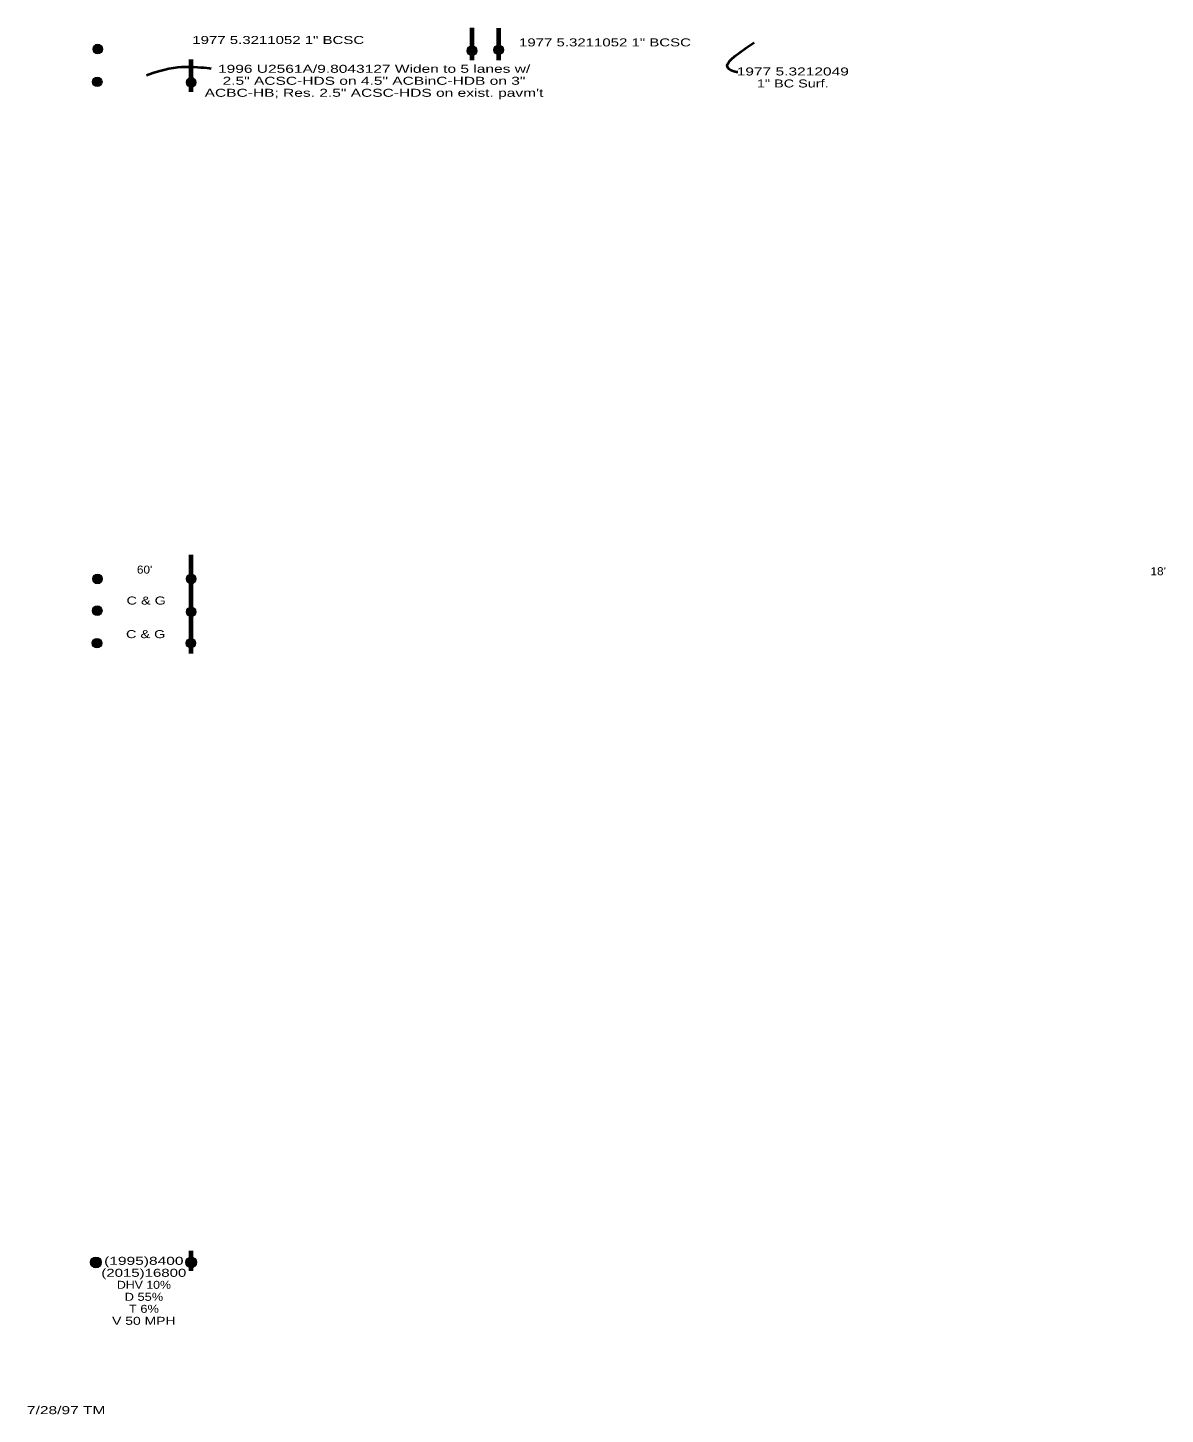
# Model space of a CAD drawing. Extents: x 0.75 to 5.02, y -6.41 to -1.21.
import ezdxf
from ezdxf.enums import TextEntityAlignment as Align

# ---------------------------------------------------------------- set-up
doc = ezdxf.new("R2010")
doc.units = 0
doc.header["$LTSCALE"] = 0.012
doc.layers.add('1', color=7, linetype='Continuous', lineweight=13)

msp = doc.modelspace()

# ---------------------------------------------------------------- hatches: boundary and pattern name
at = {"layer": '1'}
for points in [[(1.03092, -1.28801, 1), (0.99509, -1.28801, 1)], [(2.43392, -1.29401, 1), (2.39809, -1.29401, 1)], [(2.53392, -1.29101, 1), (2.49809, -1.29101, 1)], [(1.02892, -1.41101, 1), (0.99309, -1.41101, 1)], [(1.38092, -1.41301, 1), (1.34509, -1.41301, 1)], [(1.02992, -3.27501, 1), (0.99409, -3.27501, 1)], [(1.38092, -3.27501, 1), (1.34509, -3.27501, 1)], [(1.02892, -3.39401, 1), (0.99309, -3.39401, 1)], [(1.38092, -3.39801, 1), (1.34509, -3.39801, 1)], [(1.02792, -3.51601, 1), (0.99209, -3.51601, 1)], [(1.37992, -3.51601, 1), (1.34409, -3.51601, 1)], [(1.02616, -5.83801, 1), (0.98585, -5.83801, 1)], [(1.38316, -5.83801, 1), (1.34285, -5.83801, 1)]]:
    msp.add_hatch(color=256, dxfattribs=at).paths.add_polyline_path(points)

# ---------------------------------------------------------------- linework, layer by layer
at = {"layer": '1', "lineweight": 70}
for p, q in [((2.416, -1.33), (2.416, -1.208)), ((2.516, -1.33), (2.516, -1.21)), ((1.363, -1.449), (1.363, -1.327)), ((1.363, -3.554), (1.363, -3.185)), ((1.363, -5.87), (1.363, -5.794))]:
    msp.add_line(p, q, dxfattribs=at)
at = {"layer": '1'}
for centre, radius in [((1.01301, -1.28801), 0.01792), ((2.41601, -1.29401), 0.01792), ((2.51601, -1.29101), 0.01792), ((1.01101, -1.41101), 0.01792), ((1.36301, -1.41301), 0.01792), ((1.01201, -3.27501), 0.01792), ((1.36301, -3.27501), 0.01792), ((1.01101, -3.39401), 0.01792), ((1.36301, -3.39801), 0.01792), ((1.01001, -3.51601), 0.01792), ((1.36201, -3.51601), 0.01792), ((1.00601, -5.83801), 0.02015), ((1.36301, -5.83801), 0.02015)]:
    msp.add_circle(centre, radius, dxfattribs=at)
at = {"layer": '1', "lineweight": 40}
for points in [[(3.412, -1.375), (3.403, -1.374), (3.353, -1.362), (3.385, -1.321), (3.474, -1.264)], [(1.438, -1.362), (1.423, -1.36), (1.342, -1.35), (1.262, -1.363), (1.196, -1.387)]]:
    msp.add_open_spline(points, degree=3, dxfattribs=at)

# ---------------------------------------------------------------- texts
at = {"layer": '1'}
for s, width, p in [('1977 5.3211052 1" BCSC', 1.4, (1.6895, -1.269)), ('1977 5.3211052 1" BCSC', 1.4, (2.9145, -1.278)), ('1996 U2561A/9.8043127 Widen to 5 lanes w/', 1.45, (2.049, -1.377)), ('2.5" ACSC-HDS on 4.5" ACBinC-HDB on 3"', 1.45, (2.0485, -1.422)), ('1977 5.3212049', 1.45, (3.6185, -1.387)), ('1" BC Surf.', 1.35, (3.6185, -1.432)), ('ACBC-HB; Res. 2.5" ACSC-HDS on exist. pavm\'t', 1.45, (2.0485, -1.467)), ("60'", 1.1, (1.1885, -3.255)), ("18'", 1.1, (4.9885, -3.261)), ('C & G', 1.35, (1.1945, -3.371)), ('C & G', 1.35, (1.1925, -3.497)), ('(1995)8400', 1.45, (1.1855, -5.847)), ('(2015)16800', 1.4, (1.1855, -5.892)), ('DHV 10%', 1.15, (1.186, -5.937)), ('D 55%', 1.2, (1.186, -5.982)), ('T 6%', 1.2, (1.186, -6.027)), ('V 50 MPH', 1.3, (1.1855, -6.072)), ('7/28/97 TM', 1.45, (0.8945, -6.407))]:
    msp.add_text(s, height=0.03, dxfattribs=dict(at, width=width)).set_placement(p, align=Align.CENTER)

doc.saveas('drawing.dxf')
